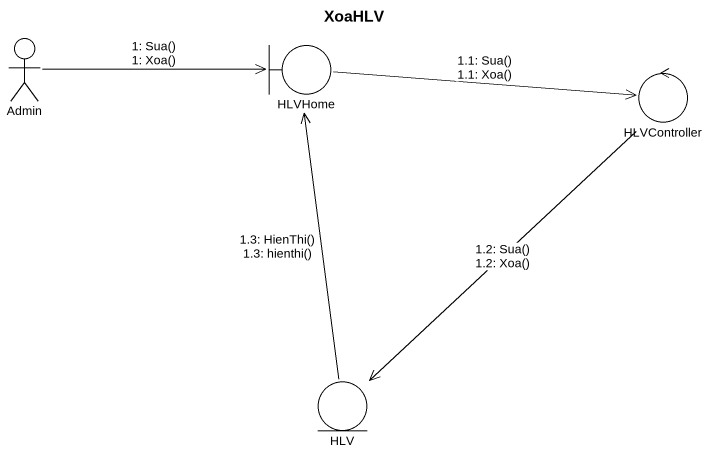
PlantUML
@startuml
title XoaHLV
actor Admin
boundary HLVHome
control HLVController
entity HLV
Admin -right-> HLVHome : 1: Sua()\n1: Xoa()
HLVHome -right-> HLVController : 1.1: Sua()\n1.1: Xoa()
HLVController --> HLV : 1.2: Sua()\n1.2: Xoa()
HLV -up-> HLVHome : 1.3: HienThi()\n1.3: hienthi()
@enduml
